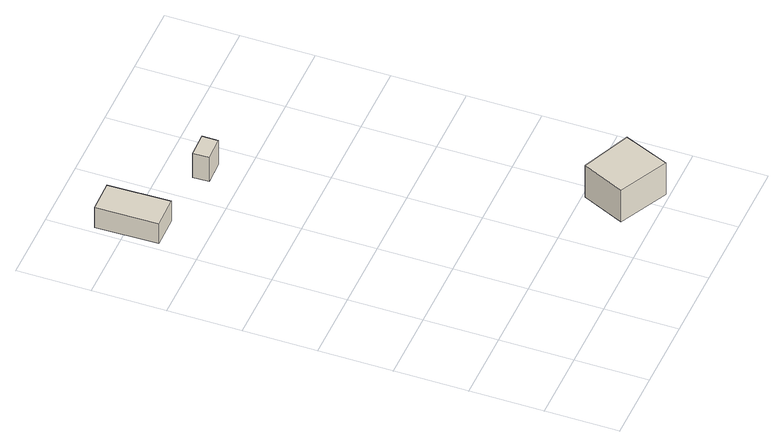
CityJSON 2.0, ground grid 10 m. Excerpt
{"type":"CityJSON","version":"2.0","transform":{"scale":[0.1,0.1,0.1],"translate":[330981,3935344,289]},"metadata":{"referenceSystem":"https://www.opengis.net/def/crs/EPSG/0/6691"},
"CityObjects":{
"building1":{"type":"Building","attributes":{"measuredHeight":4.9,"BuildingIDAttribute.prefecture":"14","BuildingIDAttribute.city":"14151","BuildingDetailAttribute.surveyYear":2015,"BuildingLandSlideRiskAttribute.description":"1","BuildingLandSlideRiskAttribute.areaType":"1"},"geometry":[{"type":"Solid","lod":"1","boundaries":[[[[0,1,2,3]],[[2,4,5,3]],[[1,6,4,2]],[[0,7,6,1]],[[3,5,7,0]],[[4,6,7,5]]]]}]},
"building2":{"type":"Building","attributes":{"usage":"422","measuredHeight":6.6,"storeysAboveGround":1,"BuildingIDAttribute.prefecture":"14","BuildingIDAttribute.city":"14151","BuildingDetailAttribute.totalFloorArea":40.62,"BuildingDetailAttribute.buildingFootprintArea":40.62,"BuildingDetailAttribute.buildingStructureType":"601","BuildingDetailAttribute.buildingStructureOrgType":"1","BuildingDetailAttribute.orgUsage":"133","BuildingDetailAttribute.surveyYear":2015,"BuildingLandSlideRiskAttribute.description":"1","BuildingLandSlideRiskAttribute.areaType":"1"},"geometry":[{"type":"Solid","lod":"1","boundaries":[[[[8,9,10,11]],[[10,12,13,11]],[[9,14,12,10]],[[8,15,14,9]],[[11,13,15,8]],[[12,14,15,13]]]]}]},
"building3":{"type":"Building","attributes":{"measuredHeight":5.5,"BuildingIDAttribute.prefecture":"14","BuildingIDAttribute.city":"14151","BuildingDetailAttribute.surveyYear":2015,"BuildingRiverFloodingRiskAttribute.description":"3","BuildingRiverFloodingRiskAttribute.rankOrg":"1","BuildingRiverFloodingRiskAttribute.depth":0.046,"BuildingRiverFloodingRiskAttribute.adminType":"2","BuildingRiverFloodingRiskAttribute.scale":"2","BuildingLandSlideRiskAttribute.description":"1","BuildingLandSlideRiskAttribute.areaType":"1"},"geometry":[{"type":"Solid","lod":"1","boundaries":[[[[16,17,18,19]],[[18,20,21,19]],[[17,22,20,18]],[[16,23,22,17]],[[19,21,23,16]],[[20,22,23,21]]]]}]}
},
"vertices":[
[55,555,10],[11,554,10],[9,639,10],[53,640,10],[9,639,43],[53,640,43],[11,554,43],[55,555,43],
[242,33,24],[268,91,24],[335,62,24],[309,0,24],[335,62,77],[309,0,77],[268,91,77],[242,33,77],
[138,560,10],[172,561,10],[172,539,10],[139,538,10],[172,539,50],[139,538,50],[172,561,50],[138,560,50]
]}
